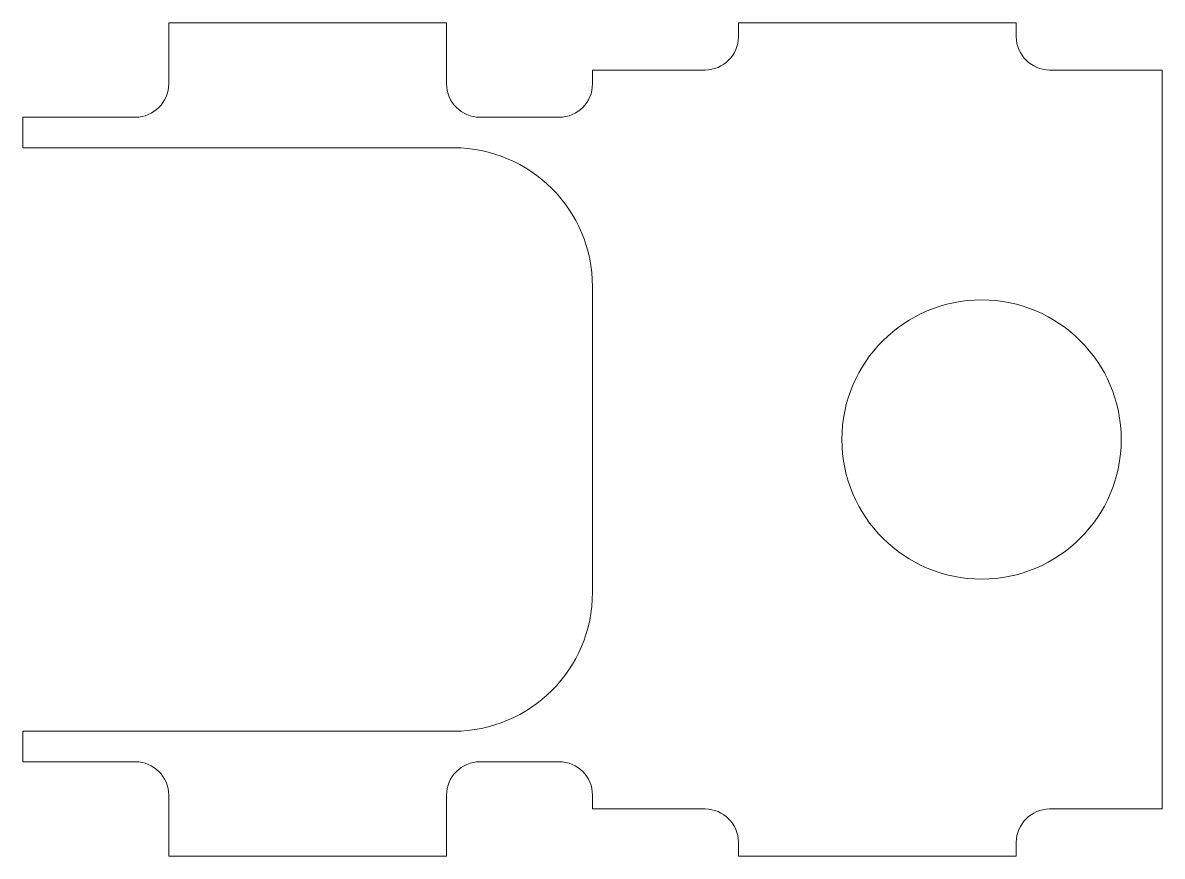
# Model space of a CAD drawing. Header units: millimetres. Extents: x -20.5 to 20.5, y -15 to 15.
import ezdxf

# ---------------------------------------------------------------- set-up
doc = ezdxf.new("R2010")
doc.units = ezdxf.units.MM

msp = doc.modelspace()

# ---------------------------------------------------------------- linework, layer by layer
at = {"color": 7, "linetype": 'Continuous', "lineweight": 15}
for p, q in [((-5.25, 15), (-15.25, 15)), ((-15.25, 15), (-15.25, 12.8)), ((-5.25, 12.8), (-5.25, 15)), ((15.25, 15), (5.25, 15)), ((5.25, 15), (5.25, 14.5)), ((15.25, 14.5), (15.25, 15)), ((4.05, 13.3), (0, 13.3)), ((0, 13.3), (0, 12.8)), ((20.5, 13.3), (16.45, 13.3)), ((20.5, -13.3), (20.5, 13.3)), ((-16.45, 11.6), (-20.5, 11.6)), ((-20.5, 11.6), (-20.5, 10.5)), ((-1.2, 11.6), (-4.05, 11.6)), ((-5, 10.5), (-20.5, 10.5)), ((0, -5.5), (0, 5.5)), ((-20.5, -10.5), (-5, -10.5)), ((-20.5, -10.5), (-20.5, -11.6)), ((-20.5, -11.6), (-16.45, -11.6)), ((-4.05, -11.6), (-1.2, -11.6)), ((-15.25, -12.8), (-15.25, -15)), ((-5.25, -15), (-5.25, -12.8)), ((0, -12.8), (0, -13.3)), ((0, -13.3), (4.05, -13.3)), ((16.45, -13.3), (20.5, -13.3)), ((5.25, -14.5), (5.25, -15)), ((15.25, -15), (15.25, -14.5)), ((-15.25, -15), (-5.25, -15)), ((5.25, -15), (15.25, -15))]:
    msp.add_line(p, q, dxfattribs=at)
msp.add_circle((14, 0), 5.025, dxfattribs=at)
for centre, radius, start, end in [((4.05, 14.5), 1.2, 270, 0), ((16.45, 14.5), 1.2, 180, 270), ((-16.45, 12.8), 1.2, 270, 0), ((-4.05, 12.8), 1.2, 180, 270), ((-1.2, 12.8), 1.2, 270, 0), ((-5, 5.5), 5, 0, 90), ((-5, -5.5), 5, 270, 0), ((-16.45, -12.8), 1.2, 0, 90), ((-4.05, -12.8), 1.2, 90, 180), ((-1.2, -12.8), 1.2, 0, 90), ((4.05, -14.5), 1.2, 0, 90), ((16.45, -14.5), 1.2, 90, 180)]:
    msp.add_arc(centre, radius, start, end, dxfattribs=at)

doc.saveas('drawing.dxf')
